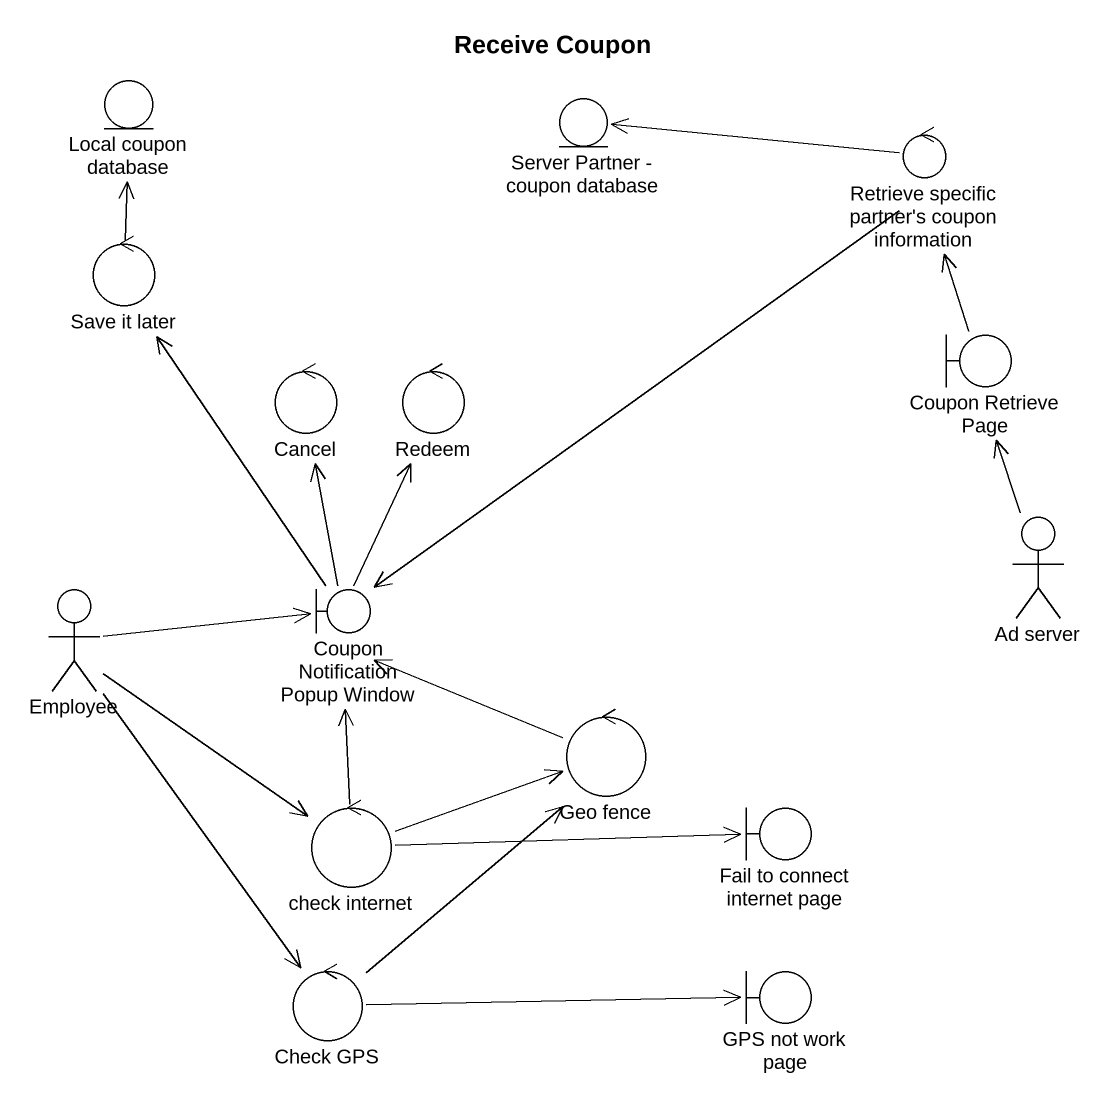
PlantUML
@startuml
title Receive Coupon
entity "Local coupon database" as Local_coupon_database
entity "Server Partner - coupon database" as Server_Partner_coupon
control "Retrieve specific partner's coupon information" as Retrieve_specific_partner_s
control "Save it later" as Save_it_later
boundary "Coupon Retrieve Page" as Coupon_Retrieve_Page
control Cancel
control Redeem
actor "Ad server" as Ad_server
actor Employee
boundary "Coupon Notification Popup Window" as Coupon_Notification_Popup
control "Geo fence" as Geo_fence
control "check internet" as check_internet
boundary "Fail to connect internet page" as Fail_to_connect_internet
control "Check GPS" as Check_GPS
boundary "GPS not work page" as GPS_not_work_page
Retrieve_specific_partner_s -left-> Server_Partner_coupon
Retrieve_specific_partner_s --> Coupon_Notification_Popup
Save_it_later -up-> Local_coupon_database
Coupon_Retrieve_Page -up-> Retrieve_specific_partner_s
Ad_server -up-> Coupon_Retrieve_Page
Employee -right-> Coupon_Notification_Popup
Employee --> check_internet
Employee --> Check_GPS
Coupon_Notification_Popup -up-> Save_it_later
Coupon_Notification_Popup -up-> Cancel
Coupon_Notification_Popup -up-> Redeem
Geo_fence -left-> Coupon_Notification_Popup
check_internet -up-> Coupon_Notification_Popup
check_internet -right-> Geo_fence
check_internet -right-> Fail_to_connect_internet
Check_GPS -up-> Geo_fence
Check_GPS -right-> GPS_not_work_page
@enduml
